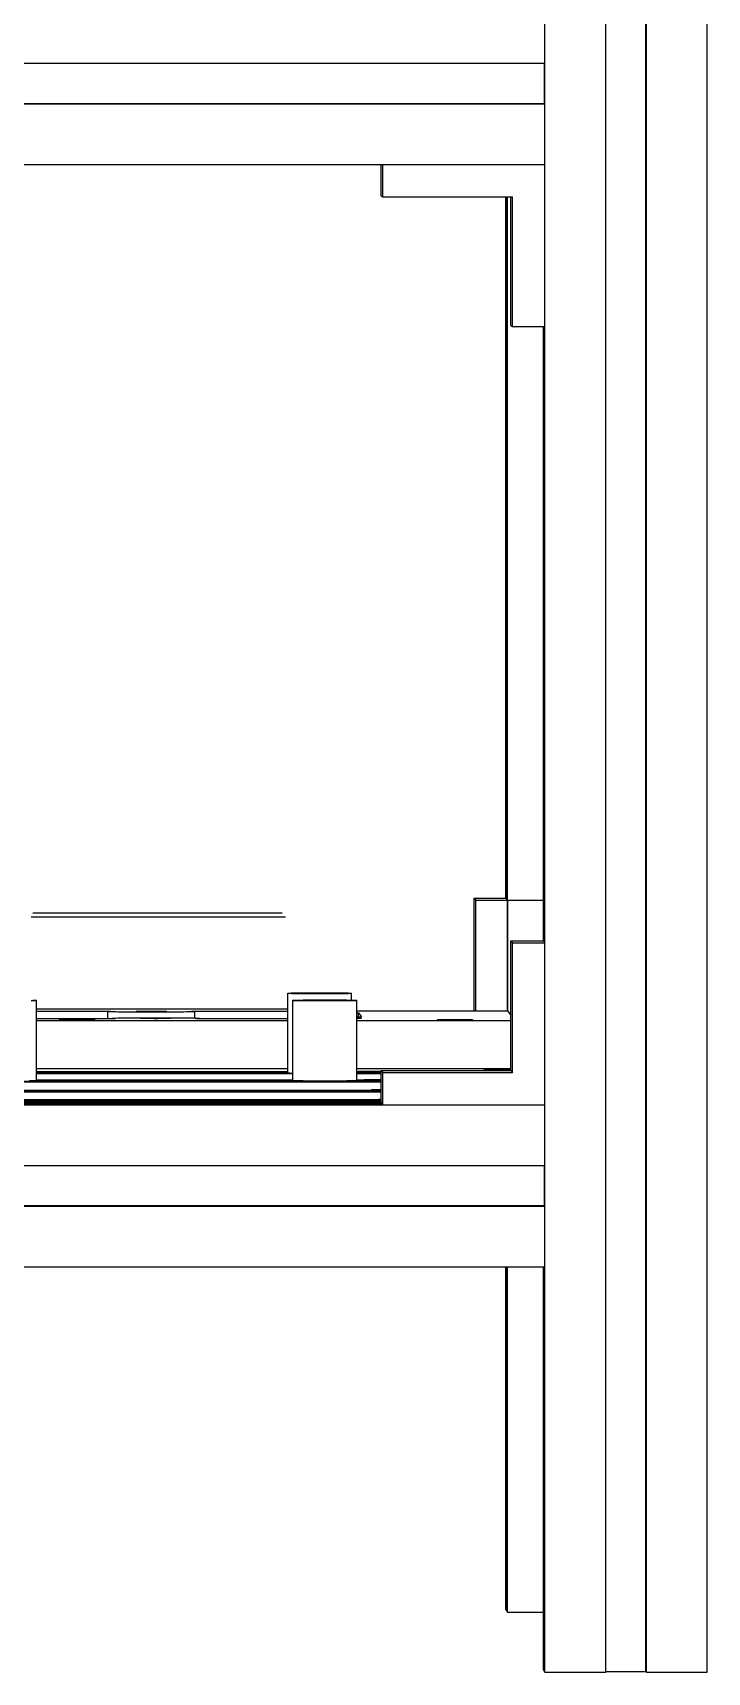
# Model space of a CAD drawing. Header units: millimetres. Extents: x -226 to 218, y -316 to 313.
# Drawn here: x 133.5 to 217.7, y -315.9 to -111.1 of the extents above; entities that cross this region are included whole.
import ezdxf

# ---------------------------------------------------------------- set-up
doc = ezdxf.new("R2010")
doc.units = ezdxf.units.MM
doc.layers.add('SKETCH', color=5, linetype='Continuous')
doc.layers.add('VISIBLE', color=7, linetype='Continuous')

msp = doc.modelspace()

# ---------------------------------------------------------------- linework, layer by layer
at = {"layer": 'SKETCH', "flags": 128}
for points in [[(133.53, -221.07), (133.74, -221.07), (133.96, -221.07), (134.18, -221.07), (134.4, -221.07), (134.62, -221.07), (134.84, -221.07), (135.06, -221.07), (135.28, -221.07), (135.5, -221.07), (135.72, -221.07), (135.94, -221.07), (136.16, -221.07), (136.38, -221.07), (136.6, -221.07), (136.82, -221.07), (137.04, -221.07), (137.25, -221.07), (137.47, -221.07), (137.69, -221.07), (137.91, -221.07), (138.13, -221.07), (138.35, -221.07), (138.57, -221.07), (138.79, -221.07), (139.01, -221.07), (139.23, -221.07), (139.45, -221.07), (139.67, -221.07), (139.89, -221.07), (140.11, -221.07), (140.33, -221.07), (140.55, -221.07), (140.76, -221.07), (140.98, -221.07), (141.2, -221.07), (141.42, -221.07), (141.64, -221.07), (141.86, -221.07), (142.08, -221.07), (142.3, -221.07), (142.52, -221.07), (142.74, -221.07), (142.96, -221.07), (143.18, -221.07), (143.4, -221.07), (143.62, -221.07), (143.84, -221.07), (144.06, -221.07), (144.28, -221.07), (144.49, -221.07), (144.71, -221.07), (144.93, -221.07), (145.15, -221.07), (145.37, -221.07), (145.59, -221.07), (145.81, -221.07), (146.03, -221.07), (146.25, -221.07), (146.47, -221.07), (146.69, -221.07), (146.91, -221.07), (147.13, -221.07), (147.35, -221.07), (147.57, -221.07), (147.79, -221.07), (148.01, -221.07), (148.22, -221.07), (148.44, -221.07), (148.66, -221.07), (148.88, -221.07), (149.1, -221.07), (149.32, -221.07), (149.54, -221.07), (149.76, -221.07), (149.98, -221.07), (150.2, -221.07), (150.42, -221.07), (150.64, -221.07), (150.86, -221.07), (151.08, -221.07), (151.3, -221.07), (151.52, -221.07), (151.73, -221.07), (151.95, -221.07), (152.17, -221.07), (152.39, -221.07), (152.61, -221.07), (152.83, -221.07), (153.05, -221.07), (153.27, -221.07), (153.49, -221.07), (153.71, -221.07), (153.93, -221.07), (154.15, -221.07), (154.37, -221.07), (154.59, -221.07), (154.81, -221.07), (155.03, -221.07), (155.25, -221.07), (155.46, -221.07), (155.68, -221.07), (155.9, -221.07), (156.12, -221.07), (156.34, -221.07), (156.56, -221.07), (156.78, -221.07), (157, -221.07), (157.22, -221.07), (157.44, -221.07), (157.66, -221.07), (157.88, -221.07), (158.1, -221.07), (158.32, -221.07), (158.54, -221.07), (158.76, -221.07), (158.97, -221.07), (159.19, -221.07), (159.41, -221.07), (159.63, -221.07), (159.85, -221.07), (160.07, -221.07), (160.29, -221.07), (160.51, -221.07), (160.73, -221.07), (160.95, -221.07), (161.17, -221.07), (161.39, -221.07), (161.61, -221.07), (161.83, -221.07), (162.05, -221.07), (162.27, -221.07), (162.48, -221.07), (162.7, -221.07), (162.92, -221.07), (163.14, -221.07), (163.36, -221.07), (163.58, -221.07), (163.8, -221.07), (164.02, -221.07), (164.24, -221.07), (164.46, -221.07), (164.68, -221.07)], [(133.33, -221.59), (133.55, -221.59), (133.78, -221.59), (134.01, -221.59), (134.23, -221.59), (134.46, -221.59), (134.69, -221.59), (134.91, -221.59), (135.14, -221.59), (135.37, -221.59), (135.59, -221.59), (135.82, -221.59), (136.05, -221.59), (136.27, -221.59), (136.5, -221.59), (136.73, -221.59), (136.95, -221.59), (137.18, -221.59), (137.41, -221.59), (137.63, -221.59), (137.86, -221.59), (138.09, -221.59), (138.31, -221.59), (138.54, -221.59), (138.77, -221.59), (138.99, -221.59), (139.22, -221.59), (139.45, -221.59), (139.67, -221.59), (139.9, -221.59), (140.13, -221.59), (140.35, -221.59), (140.58, -221.59), (140.81, -221.59), (141.04, -221.59), (141.26, -221.59), (141.49, -221.59), (141.72, -221.59), (141.94, -221.59), (142.17, -221.59), (142.4, -221.59), (142.62, -221.59), (142.85, -221.59), (143.08, -221.59), (143.3, -221.59), (143.53, -221.59), (143.76, -221.59), (143.98, -221.59), (144.21, -221.59), (144.44, -221.59), (144.66, -221.59), (144.89, -221.59), (145.12, -221.59), (145.34, -221.59), (145.57, -221.59), (145.8, -221.59), (146.02, -221.59), (146.25, -221.59), (146.48, -221.59), (146.7, -221.59), (146.93, -221.59), (147.16, -221.59), (147.38, -221.59), (147.61, -221.59), (147.84, -221.59), (148.06, -221.59), (148.29, -221.59), (148.52, -221.59), (148.74, -221.59), (148.97, -221.59), (149.2, -221.59), (149.42, -221.59), (149.65, -221.59), (149.88, -221.59), (150.1, -221.59), (150.33, -221.59), (150.56, -221.59), (150.78, -221.59), (151.01, -221.59), (151.24, -221.59), (151.46, -221.59), (151.69, -221.59), (151.92, -221.59), (152.14, -221.59), (152.37, -221.59), (152.6, -221.59), (152.82, -221.59), (153.05, -221.59), (153.28, -221.59), (153.5, -221.59), (153.73, -221.59), (153.96, -221.59), (154.18, -221.59), (154.41, -221.59), (154.64, -221.59), (154.86, -221.59), (155.09, -221.59), (155.32, -221.59), (155.54, -221.59), (155.77, -221.59), (156, -221.59), (156.22, -221.59), (156.45, -221.59), (156.68, -221.59), (156.9, -221.59), (157.13, -221.59), (157.36, -221.59), (157.58, -221.59), (157.81, -221.59), (158.04, -221.59), (158.26, -221.59), (158.49, -221.59), (158.72, -221.59), (158.94, -221.59), (159.17, -221.59), (159.4, -221.59), (159.62, -221.59), (159.85, -221.59), (160.08, -221.59), (160.3, -221.59), (160.53, -221.59), (160.76, -221.59), (160.99, -221.59), (161.21, -221.59), (161.44, -221.59), (161.67, -221.59), (161.89, -221.59), (162.12, -221.59), (162.35, -221.59), (162.57, -221.59), (162.8, -221.59), (163.03, -221.59), (163.25, -221.59), (163.48, -221.59), (163.71, -221.59), (163.93, -221.59), (164.16, -221.59), (164.39, -221.59), (164.61, -221.59), (164.84, -221.59), (165.07, -221.59)]]:
    msp.add_lwpolyline(points, dxfattribs=at)
at = {"layer": 'VISIBLE'}
for p, q in [((197.47, -315.95), (197.47, 312.91)), ((205.06, -315.95), (205.06, 312.91)), ((210.06, -315.85), (210.06, 312.82)), ((210.13, -315.95), (210.13, 312.91)), ((217.72, -315.95), (217.72, 312.91)), ((-197.47, -114.94), (197.47, -114.94)), ((197.41, -119.96), (197.41, -114.94)), ((-197.47, -120), (197.47, -120)), ((-197.41, -119.96), (197.41, -119.96)), ((197.41, -119.96), (197.47, -120)), ((-197.47, -127.59), (197.47, -127.59)), ((177.04, -131.51), (177.04, -127.59)), ((177.22, -131.65), (177.22, -127.59)), ((177.04, -131.51), (177.22, -131.65)), ((177.22, -131.65), (193.42, -131.65)), ((192.59, -219.26), (192.59, -131.65)), ((192.66, -219.34), (192.66, -131.65)), ((192.71, -219.39), (192.71, -131.65)), ((192.78, -233.32), (192.78, -131.65)), ((193.22, -147.7), (193.22, -131.65)), ((193.42, -147.85), (193.42, -131.65)), ((193.22, -147.7), (193.42, -147.85)), ((193.42, -147.85), (197.47, -147.85)), ((197.27, -224.58), (197.27, -147.85)), ((197.34, -224.67), (197.34, -147.85)), ((197.39, -224.72), (197.39, -147.85)), ((188.64, -233.32), (188.64, -219.26)), ((188.64, -219.26), (188.83, -219.48)), ((188.64, -219.26), (192.59, -219.26)), ((188.83, -233.32), (188.83, -219.48)), ((188.83, -219.48), (197.27, -219.48)), ((192.59, -219.26), (192.82, -219.52)), ((192.82, -233.36), (192.82, -219.52)), ((192.82, -219.52), (197.27, -219.52)), ((193.22, -240.77), (193.22, -224.58)), ((193.22, -224.58), (193.42, -224.81)), ((193.22, -224.58), (197.27, -224.58)), ((193.42, -241.01), (193.42, -224.81)), ((193.42, -224.81), (197.47, -224.81)), ((197.23, -224.58), (197.23, -224.54)), ((197.23, -224.54), (197.47, -224.81)), ((197.23, -224.54), (197.27, -224.54)), ((165.37, -241.08), (165.37, -231.11)), ((165.37, -231.11), (165.38, -231.12)), ((165.37, -231.11), (165.4, -231.11)), ((165.38, -231.12), (165.42, -231.12)), ((165.4, -231.11), (165.47, -231.1)), ((165.42, -231.12), (165.5, -231.13)), ((165.47, -231.1), (165.6, -231.1)), ((165.5, -231.13), (165.59, -231.13)), ((165.59, -231.13), (165.71, -231.13)), ((165.6, -231.1), (165.78, -231.09)), ((165.71, -231.13), (165.83, -231.14)), ((165.78, -231.09), (166.02, -231.09)), ((165.83, -231.14), (165.97, -231.14)), ((165.97, -231.14), (166.11, -231.14)), ((166.02, -231.09), (166.31, -231.09)), ((166.11, -231.14), (166.27, -231.14)), ((166.27, -231.14), (166.45, -231.15)), ((166.31, -231.09), (166.65, -231.08)), ((166.45, -231.15), (166.66, -231.15)), ((166.65, -231.08), (167.03, -231.08)), ((166.66, -231.15), (166.89, -231.15)), ((166.89, -231.15), (167.16, -231.15)), ((167.03, -231.08), (167.45, -231.07)), ((167.16, -231.15), (167.46, -231.16)), ((167.36, -231.11), (167.36, -231.12)), ((167.36, -231.11), (167.37, -231.11)), ((167.36, -231.12), (167.39, -231.12)), ((167.37, -231.11), (167.41, -231.11)), ((167.39, -231.12), (167.47, -231.12)), ((167.41, -231.11), (167.48, -231.11)), ((167.45, -231.07), (167.9, -231.07)), ((167.46, -231.16), (167.79, -231.16)), ((167.47, -231.12), (167.59, -231.13)), ((167.48, -231.11), (167.57, -231.1)), ((167.57, -231.1), (167.68, -231.1)), ((167.59, -231.13), (167.73, -231.13)), ((167.68, -231.1), (167.83, -231.1)), ((167.73, -231.13), (167.9, -231.13)), ((167.79, -231.16), (168.15, -231.16)), ((167.83, -231.1), (168, -231.1)), ((167.9, -231.07), (168.36, -231.07)), ((167.9, -231.13), (168.12, -231.13)), ((168, -231.1), (168.19, -231.1)), ((168.12, -231.13), (168.4, -231.14)), ((168.15, -231.16), (168.55, -231.16)), ((168.19, -231.1), (168.4, -231.09)), ((168.36, -231.07), (168.83, -231.07)), ((168.4, -231.09), (168.63, -231.09)), ((168.4, -231.14), (168.57, -231.14)), ((168.55, -231.16), (168.97, -231.16)), ((168.57, -231.14), (168.75, -231.14)), ((168.63, -231.09), (168.86, -231.09)), ((168.75, -231.14), (168.95, -231.14)), ((168.83, -231.07), (169.29, -231.07)), ((168.86, -231.09), (169.09, -231.09)), ((168.95, -231.14), (169.16, -231.14)), ((168.97, -231.16), (169.41, -231.16)), ((169.09, -231.09), (169.32, -231.09)), ((169.16, -231.14), (169.38, -231.14)), ((169.29, -231.07), (169.73, -231.07)), ((169.32, -231.09), (169.54, -231.09)), ((169.38, -231.14), (169.61, -231.14)), ((169.41, -231.16), (169.87, -231.16)), ((169.54, -231.09), (169.75, -231.09)), ((169.61, -231.14), (169.85, -231.14)), ((169.73, -231.07), (170.16, -231.07)), ((169.75, -231.09), (169.95, -231.09)), ((169.85, -231.14), (170.08, -231.14)), ((169.87, -231.16), (170.34, -231.16)), ((169.95, -231.09), (170.13, -231.09)), ((170.08, -231.14), (170.3, -231.14)), ((170.13, -231.09), (170.3, -231.09)), ((170.16, -231.07), (170.55, -231.07)), ((170.3, -231.09), (170.58, -231.1)), ((170.3, -231.14), (170.51, -231.13)), ((170.34, -231.16), (170.8, -231.16)), ((170.51, -231.13), (170.7, -231.13)), ((170.55, -231.07), (170.91, -231.07)), ((170.58, -231.1), (170.8, -231.1)), ((170.7, -231.13), (170.87, -231.13)), ((170.8, -231.1), (170.97, -231.1)), ((170.8, -231.16), (171.25, -231.16)), ((170.87, -231.13), (171.02, -231.13)), ((170.87, -231.13), (171.02, -231.13)), ((170.91, -231.07), (171.25, -231.07)), ((170.97, -231.1), (171.11, -231.1)), ((171.02, -231.13), (171.14, -231.13)), ((171.11, -231.1), (171.23, -231.11)), ((171.14, -231.13), (171.23, -231.12)), ((171.23, -231.11), (171.32, -231.11)), ((171.23, -231.12), (171.29, -231.12)), ((171.25, -231.07), (171.55, -231.08)), ((171.25, -231.16), (171.67, -231.15)), ((171.29, -231.12), (171.33, -231.12)), ((171.32, -231.11), (171.34, -231.11)), ((171.33, -231.12), (171.34, -231.12)), ((171.34, -231.11), (171.34, -231.12)), ((171.55, -231.08), (171.81, -231.08)), ((171.67, -231.15), (172.06, -231.15)), ((171.81, -231.08), (172.05, -231.08)), ((172.05, -231.08), (172.25, -231.08)), ((172.06, -231.15), (172.4, -231.15)), ((172.25, -231.08), (172.43, -231.09)), ((172.4, -231.15), (172.69, -231.14)), ((172.43, -231.09), (172.59, -231.09)), ((172.59, -231.09), (172.73, -231.09)), ((172.69, -231.14), (172.92, -231.14)), ((172.73, -231.09), (172.87, -231.09)), ((172.87, -231.09), (173, -231.1)), ((172.92, -231.14), (173.1, -231.13)), ((173, -231.1), (173.11, -231.1)), ((173.1, -231.13), (173.23, -231.13)), ((173.11, -231.1), (173.21, -231.1)), ((173.21, -231.1), (173.28, -231.11)), ((173.23, -231.13), (173.31, -231.12)), ((173.28, -231.11), (173.33, -231.11)), ((173.31, -231.12), (173.34, -231.12)), ((173.33, -231.11), (173.34, -231.12)), ((173.34, -231.98), (173.34, -231.12)), ((133.35, -232.03), (133.59, -232.03)), ((133.54, -231.99), (133.67, -231.99)), ((133.59, -232.03), (133.77, -232.02)), ((133.67, -231.99), (133.78, -231.99)), ((133.77, -232.02), (133.9, -232.02)), ((133.78, -231.99), (133.88, -232)), ((133.88, -232), (133.95, -232)), ((133.9, -232.02), (133.97, -232.01)), ((133.95, -232), (133.99, -232)), ((133.97, -232.01), (134, -232.01)), ((133.99, -232), (134, -232.01)), ((134, -242.01), (134, -232.01)), ((134, -233.09), (165.37, -233.09)), ((134, -233.36), (143.26, -233.36)), ((142.9, -233.39), (142.91, -233.38)), ((142.9, -233.39), (142.91, -233.38)), ((142.9, -234.27), (142.9, -233.39)), ((142.9, -233.39), (142.91, -233.39)), ((142.91, -233.38), (142.94, -233.38)), ((142.91, -233.39), (142.94, -233.39)), ((142.94, -233.38), (142.99, -233.37)), ((142.94, -233.39), (143, -233.4)), ((142.99, -233.37), (143.06, -233.37)), ((143, -233.4), (143.07, -233.4)), ((143.06, -233.37), (143.15, -233.37)), ((143.07, -233.4), (143.17, -233.41)), ((143.15, -233.37), (143.26, -233.36)), ((143.15, -233.37), (143.26, -233.36)), ((143.17, -233.41), (143.28, -233.41)), ((143.28, -233.41), (143.42, -233.41)), ((143.42, -233.41), (143.57, -233.42)), ((143.57, -233.42), (143.73, -233.42)), ((143.73, -233.42), (143.91, -233.42)), ((143.91, -233.42), (144.12, -233.43)), ((144.12, -233.43), (144.36, -233.43)), ((144.36, -233.43), (144.64, -233.43)), ((144.64, -233.43), (144.95, -233.44)), ((144.95, -233.44), (145.29, -233.44)), ((145.29, -233.44), (145.67, -233.44)), ((145.67, -233.44), (146.1, -233.44)), ((146.1, -233.44), (146.55, -233.45)), ((146.46, -233.39), (146.47, -233.38)), ((146.46, -233.39), (146.49, -233.39)), ((146.47, -233.38), (146.51, -233.38)), ((146.49, -233.39), (146.57, -233.39)), ((146.51, -233.38), (146.57, -233.38)), ((146.55, -233.45), (147.05, -233.45)), ((146.57, -233.38), (146.66, -233.38)), ((146.57, -233.39), (146.68, -233.4)), ((146.66, -233.38), (146.77, -233.37)), ((146.68, -233.4), (146.81, -233.4)), ((146.77, -233.37), (146.9, -233.37)), ((146.81, -233.4), (146.97, -233.4)), ((146.9, -233.37), (147.06, -233.37)), ((146.97, -233.4), (147.18, -233.4)), ((147.05, -233.45), (147.57, -233.45)), ((147.06, -233.37), (147.25, -233.37)), ((147.18, -233.4), (147.44, -233.41)), ((147.25, -233.37), (147.44, -233.37)), ((147.44, -233.37), (147.66, -233.37)), ((147.44, -233.41), (147.77, -233.41)), ((147.57, -233.45), (148.12, -233.45)), ((147.66, -233.37), (147.87, -233.36)), ((147.77, -233.41), (147.96, -233.41)), ((147.87, -233.36), (148.09, -233.36)), ((147.96, -233.41), (148.16, -233.41)), ((148.09, -233.36), (148.31, -233.36)), ((148.12, -233.45), (148.69, -233.45)), ((148.16, -233.41), (148.37, -233.41)), ((148.31, -233.36), (148.52, -233.36)), ((148.37, -233.41), (148.58, -233.41)), ((148.52, -233.36), (148.72, -233.36)), ((148.58, -233.41), (148.8, -233.41)), ((148.69, -233.45), (149.26, -233.45)), ((148.72, -233.36), (148.91, -233.37)), ((148.8, -233.41), (149.02, -233.41)), ((148.91, -233.37), (149.23, -233.37)), ((149.02, -233.41), (149.23, -233.41)), ((149.23, -233.37), (149.5, -233.37)), ((149.23, -233.41), (149.43, -233.4)), ((149.26, -233.45), (149.84, -233.45)), ((149.43, -233.4), (149.61, -233.4)), ((149.5, -233.37), (149.71, -233.37)), ((149.61, -233.4), (149.77, -233.4)), ((149.71, -233.37), (149.87, -233.37)), ((149.77, -233.4), (149.91, -233.4)), ((149.84, -233.45), (150.4, -233.44)), ((149.87, -233.37), (150, -233.38)), ((149.91, -233.4), (150.02, -233.4)), ((150, -233.38), (150.11, -233.38)), ((150.02, -233.4), (150.11, -233.39)), ((150.11, -233.38), (150.19, -233.38)), ((150.11, -233.39), (150.17, -233.39)), ((150.17, -233.39), (150.2, -233.39)), ((150.19, -233.38), (150.22, -233.39)), ((150.2, -233.39), (150.22, -233.39)), ((150.4, -233.44), (150.95, -233.44)), ((150.95, -233.44), (151.46, -233.44)), ((151.46, -233.44), (151.93, -233.43)), ((151.93, -233.43), (152.35, -233.43)), ((152.35, -233.43), (152.72, -233.42)), ((152.72, -233.42), (153.03, -233.42)), ((153.03, -233.42), (153.29, -233.41)), ((153.29, -233.41), (153.48, -233.41)), ((153.39, -233.36), (153.51, -233.37)), ((153.39, -233.36), (165.37, -233.36)), ((153.48, -233.41), (153.63, -233.4)), ((153.51, -233.37), (153.61, -233.37)), ((153.61, -233.37), (153.69, -233.38)), ((153.63, -233.4), (153.72, -233.4)), ((153.69, -233.38), (153.75, -233.38)), ((153.72, -233.4), (153.77, -233.39)), ((153.75, -233.38), (153.78, -233.39)), ((153.77, -233.39), (153.78, -233.39)), ((153.78, -234.22), (153.78, -233.39)), ((166.01, -232.01), (166.04, -232)), ((166.01, -242.01), (166.01, -232.01)), ((166.01, -232.01), (166.02, -232.01)), ((166.02, -232.01), (166.06, -232.02)), ((166.04, -232), (166.11, -232)), ((166.06, -232.02), (166.13, -232.02)), ((166.11, -232), (166.24, -231.99)), ((166.13, -232.02), (166.23, -232.02)), ((166.23, -232.02), (166.35, -232.03)), ((166.24, -231.99), (166.42, -231.99)), ((166.35, -232.03), (166.47, -232.03)), ((166.42, -231.99), (166.66, -231.98)), ((166.47, -232.03), (166.61, -232.03)), ((166.61, -232.03), (166.75, -232.03)), ((166.66, -231.98), (166.95, -231.98)), ((166.75, -232.03), (166.91, -232.04)), ((166.91, -232.04), (167.09, -232.04)), ((166.95, -231.98), (167.29, -231.97)), ((167.09, -232.04), (167.3, -232.04)), ((167.29, -231.97), (167.68, -231.97)), ((167.3, -232.04), (167.54, -232.04)), ((167.54, -232.04), (167.8, -232.05)), ((167.68, -231.97), (168.1, -231.97)), ((167.8, -232.05), (168.1, -232.05)), ((168.01, -232.01), (168.02, -232)), ((168.01, -232.01), (168.01, -232.01)), ((168.01, -232.01), (168.03, -232.01)), ((168.02, -232), (168.06, -232)), ((168.03, -232.01), (168.12, -232.02)), ((168.06, -232), (168.12, -232)), ((168.1, -231.97), (168.55, -231.96)), ((168.1, -232.05), (168.44, -232.05)), ((168.12, -232), (168.21, -232)), ((168.12, -232.02), (168.24, -232.02)), ((168.21, -232), (168.33, -231.99)), ((168.24, -232.02), (168.38, -232.02)), ((168.33, -231.99), (168.48, -231.99)), ((168.38, -232.02), (168.55, -232.02)), ((168.44, -232.05), (168.8, -232.05)), ((168.48, -231.99), (168.65, -231.99)), ((168.55, -231.96), (169.01, -231.96)), ((168.55, -232.02), (168.77, -232.03)), ((168.65, -231.99), (168.84, -231.99)), ((168.77, -232.03), (169.05, -232.03)), ((168.8, -232.05), (169.2, -232.05)), ((168.84, -231.99), (169.05, -231.99)), ((169.01, -231.96), (169.48, -231.96)), ((169.05, -231.99), (169.28, -231.99)), ((169.05, -232.03), (169.22, -232.03)), ((169.2, -232.05), (169.62, -232.05)), ((169.22, -232.03), (169.4, -232.03)), ((169.28, -231.99), (169.51, -231.99)), ((169.4, -232.03), (169.6, -232.03)), ((169.48, -231.96), (169.94, -231.96)), ((169.51, -231.99), (169.74, -231.98)), ((169.6, -232.03), (169.81, -232.03)), ((169.62, -232.05), (170.07, -232.05)), ((169.74, -231.98), (169.97, -231.98)), ((169.81, -232.03), (170.04, -232.03)), ((169.94, -231.96), (170.39, -231.96)), ((169.97, -231.98), (170.2, -231.98)), ((170.04, -232.03), (170.27, -232.03)), ((170.07, -232.05), (170.53, -232.05)), ((170.2, -231.98), (170.41, -231.98)), ((170.27, -232.03), (170.5, -232.03)), ((170.39, -231.96), (170.81, -231.96)), ((170.41, -231.98), (170.61, -231.99)), ((170.5, -232.03), (170.73, -232.03)), ((170.53, -232.05), (171, -232.05)), ((170.61, -231.99), (170.79, -231.99)), ((170.73, -232.03), (170.96, -232.03)), ((170.79, -231.99), (170.96, -231.99)), ((170.81, -231.96), (171.21, -231.96)), ((170.96, -231.99), (171.24, -231.99)), ((170.96, -232.03), (171.17, -232.03)), ((171, -232.05), (171.46, -232.05)), ((171.17, -232.03), (171.36, -232.02)), ((171.21, -231.96), (171.57, -231.97)), ((171.24, -231.99), (171.46, -231.99)), ((171.36, -232.02), (171.53, -232.02)), ((171.36, -232.02), (171.53, -232.02)), ((171.46, -231.99), (171.63, -231.99)), ((171.46, -232.05), (171.91, -232.05)), ((171.53, -232.02), (171.68, -232.02)), ((171.57, -231.97), (171.91, -231.97)), ((171.63, -231.99), (171.77, -232)), ((171.68, -232.02), (171.8, -232.02)), ((171.77, -232), (171.89, -232)), ((171.8, -232.02), (171.89, -232.02)), ((171.89, -232), (171.98, -232)), ((171.89, -232.02), (171.95, -232.01)), ((171.91, -231.97), (172.21, -231.97)), ((171.91, -232.05), (172.34, -232.05)), ((171.95, -232.01), (171.99, -232.01)), ((171.98, -232), (172, -232.01)), ((171.99, -232.01), (172.01, -232.01)), ((172, -232.01), (172.01, -232.01)), ((172.21, -231.97), (172.47, -231.97)), ((172.34, -232.05), (172.72, -232.04)), ((172.47, -231.97), (172.71, -231.97)), ((172.71, -231.97), (172.92, -231.98)), ((172.72, -232.04), (173.06, -232.04)), ((172.92, -231.98), (173.1, -231.98)), ((173.06, -232.04), (173.36, -232.03)), ((173.1, -231.98), (173.26, -231.98)), ((173.26, -231.98), (173.4, -231.98)), ((173.36, -232.03), (173.59, -232.03)), ((173.4, -231.98), (173.54, -231.99)), ((173.54, -231.99), (173.67, -231.99)), ((173.59, -232.03), (173.77, -232.02)), ((173.67, -231.99), (173.78, -231.99)), ((173.77, -232.02), (173.9, -232.02)), ((173.78, -231.99), (173.88, -232)), ((173.88, -232), (173.95, -232)), ((173.9, -232.02), (173.98, -232.01)), ((173.95, -232), (173.99, -232)), ((173.98, -232.01), (174, -232.01)), ((173.99, -232), (174, -232.01)), ((174, -242.01), (174, -232.01)), ((174, -233.32), (192.78, -233.32)), ((192.78, -233.32), (193.22, -233.85)), ((134, -234.27), (143.81, -234.27)), ((134, -234.55), (165.37, -234.55)), ((136.83, -234.43), (136.84, -234.43)), ((136.83, -234.43), (136.85, -234.43)), ((136.84, -234.43), (136.86, -234.43)), ((136.85, -234.43), (136.89, -234.42)), ((136.86, -234.43), (136.96, -234.44)), ((136.89, -234.42), (136.96, -234.42)), ((136.96, -234.42), (137.07, -234.42)), ((136.96, -234.44), (137.09, -234.44)), ((137.07, -234.42), (137.2, -234.41)), ((137.09, -234.44), (137.25, -234.44)), ((137.2, -234.41), (137.36, -234.41)), ((137.25, -234.44), (137.44, -234.45)), ((137.36, -234.41), (137.55, -234.41)), ((137.44, -234.45), (137.69, -234.45)), ((137.55, -234.41), (137.77, -234.41)), ((137.69, -234.45), (138, -234.45)), ((137.77, -234.41), (138.01, -234.41)), ((138, -234.45), (138.19, -234.45)), ((138.01, -234.41), (138.26, -234.4)), ((138.19, -234.45), (138.39, -234.45)), ((138.26, -234.4), (138.52, -234.4)), ((138.39, -234.45), (138.61, -234.45)), ((138.52, -234.4), (138.78, -234.4)), ((138.61, -234.45), (138.85, -234.46)), ((138.78, -234.4), (139.04, -234.4)), ((138.85, -234.46), (139.1, -234.46)), ((139.04, -234.4), (139.29, -234.4)), ((139.1, -234.46), (139.36, -234.46)), ((139.29, -234.4), (139.52, -234.4)), ((139.36, -234.46), (139.62, -234.45)), ((139.52, -234.4), (139.74, -234.4)), ((139.62, -234.45), (139.88, -234.45)), ((139.74, -234.4), (139.95, -234.41)), ((139.88, -234.45), (140.13, -234.45)), ((139.95, -234.41), (140.13, -234.41)), ((140.13, -234.41), (140.45, -234.41)), ((140.13, -234.45), (140.37, -234.45)), ((140.37, -234.45), (140.58, -234.45)), ((140.45, -234.41), (140.7, -234.41)), ((140.58, -234.45), (140.77, -234.45)), ((140.7, -234.41), (140.89, -234.41)), ((140.77, -234.45), (140.94, -234.44)), ((140.89, -234.41), (141.04, -234.42)), ((140.94, -234.44), (141.07, -234.44)), ((141.04, -234.42), (141.18, -234.42)), ((141.07, -234.44), (141.17, -234.44)), ((141.17, -234.44), (141.24, -234.44)), ((141.18, -234.42), (141.27, -234.43)), ((141.24, -234.44), (141.29, -234.43)), ((141.27, -234.43), (141.3, -234.43)), ((141.29, -234.43), (141.3, -234.43)), ((141.3, -234.43), (141.3, -234.43)), ((143.43, -234.24), (143.48, -234.23)), ((143.43, -234.27), (143.43, -234.24)), ((143.43, -234.24), (143.43, -234.24)), ((143.43, -234.24), (143.45, -234.25)), ((143.45, -234.25), (143.51, -234.25)), ((143.48, -234.23), (143.58, -234.23)), ((143.51, -234.25), (143.59, -234.26)), ((143.58, -234.23), (143.72, -234.22)), ((143.59, -234.26), (143.69, -234.26)), ((143.69, -234.26), (143.81, -234.27)), ((143.72, -234.22), (143.92, -234.22)), ((143.92, -234.22), (144.17, -234.21)), ((144.17, -234.21), (144.49, -234.2)), ((144.49, -234.2), (144.86, -234.2)), ((144.86, -234.2), (145.28, -234.19)), ((145.28, -234.19), (145.75, -234.19)), ((145.75, -234.19), (146.27, -234.19)), ((146.27, -234.19), (146.81, -234.18)), ((146.81, -234.18), (147.38, -234.18)), ((147, -234.24), (147.02, -234.25)), ((147, -234.24), (147.02, -234.25)), ((147, -234.24), (147.01, -234.24)), ((147.01, -234.24), (147.05, -234.24)), ((147.02, -234.25), (147.1, -234.25)), ((147.05, -234.24), (147.11, -234.24)), ((147.1, -234.25), (147.22, -234.25)), ((147.11, -234.24), (147.19, -234.23)), ((147.19, -234.23), (147.31, -234.23)), ((147.22, -234.25), (147.35, -234.26)), ((147.31, -234.23), (147.44, -234.23)), ((147.35, -234.26), (147.51, -234.26)), ((147.38, -234.18), (147.96, -234.18)), ((147.44, -234.23), (147.6, -234.23)), ((147.51, -234.26), (147.72, -234.26)), ((147.6, -234.23), (147.79, -234.23)), ((147.72, -234.26), (147.98, -234.26)), ((147.79, -234.23), (147.99, -234.22)), ((147.96, -234.18), (148.53, -234.18)), ((147.98, -234.26), (148.31, -234.26)), ((147.99, -234.22), (148.2, -234.22)), ((148.2, -234.22), (148.42, -234.22)), ((148.31, -234.26), (148.5, -234.26)), ((148.42, -234.22), (148.64, -234.22)), ((148.5, -234.26), (148.7, -234.27)), ((148.53, -234.18), (149.1, -234.18)), ((148.64, -234.22), (148.86, -234.22)), ((148.7, -234.27), (148.91, -234.27)), ((148.86, -234.22), (149.07, -234.22)), ((148.91, -234.27), (149.13, -234.27)), ((149.07, -234.22), (149.27, -234.22)), ((149.1, -234.18), (149.65, -234.18)), ((149.13, -234.27), (149.35, -234.26)), ((149.27, -234.22), (149.45, -234.22)), ((149.35, -234.26), (149.57, -234.26)), ((149.45, -234.22), (149.78, -234.22)), ((149.57, -234.26), (149.78, -234.26)), ((149.65, -234.18), (150.18, -234.18)), ((149.78, -234.22), (150.05, -234.23)), ((149.78, -234.26), (149.98, -234.26)), ((149.98, -234.26), (150.16, -234.26)), ((150.05, -234.23), (150.26, -234.23)), ((150.16, -234.26), (150.32, -234.26)), ((150.18, -234.18), (150.67, -234.18)), ((150.26, -234.23), (150.42, -234.23)), ((150.32, -234.26), (150.46, -234.26)), ((150.42, -234.23), (150.55, -234.23)), ((150.46, -234.26), (150.57, -234.25)), ((150.55, -234.23), (150.66, -234.24)), ((150.57, -234.25), (150.66, -234.25)), ((150.66, -234.24), (150.74, -234.24)), ((150.66, -234.25), (150.72, -234.25)), ((150.67, -234.18), (151.13, -234.19)), ((150.72, -234.25), (150.75, -234.25)), ((150.74, -234.24), (150.77, -234.24)), ((150.75, -234.25), (150.77, -234.24)), ((151.13, -234.19), (151.56, -234.19)), ((151.56, -234.19), (151.94, -234.19)), ((151.94, -234.19), (152.29, -234.19)), ((152.29, -234.19), (152.6, -234.2)), ((152.6, -234.2), (152.87, -234.2)), ((152.87, -234.2), (153.11, -234.2)), ((153.11, -234.2), (153.32, -234.21)), ((153.32, -234.21), (153.51, -234.21)), ((153.51, -234.21), (153.67, -234.21)), ((153.67, -234.21), (153.82, -234.22)), ((153.82, -234.22), (153.96, -234.22)), ((153.96, -234.22), (154.07, -234.22)), ((153.98, -234.27), (154.09, -234.26)), ((153.98, -234.27), (165.37, -234.27)), ((154.07, -234.22), (154.17, -234.23)), ((154.09, -234.26), (154.18, -234.26)), ((154.17, -234.23), (154.24, -234.23)), ((154.18, -234.26), (154.25, -234.26)), ((154.24, -234.23), (154.3, -234.24)), ((154.25, -234.26), (154.3, -234.25)), ((154.3, -234.24), (154.33, -234.24)), ((154.3, -234.25), (154.33, -234.25)), ((154.33, -234.25), (154.34, -234.24)), ((154.33, -234.24), (154.34, -234.24)), ((154.34, -234.27), (154.34, -234.24)), ((174, -233.51), (174.02, -233.5)), ((174, -233.5), (174.01, -233.5)), ((174, -233.56), (174.18, -233.56)), ((174, -234.07), (174.24, -234.07)), ((174, -234.11), (174.15, -234.11)), ((174, -234.14), (174.06, -234.14)), ((174, -234.23), (174.08, -234.23)), ((174, -234.26), (174.15, -234.26)), ((174, -234.55), (193.22, -234.55)), ((174.01, -233.5), (174.04, -233.5)), ((174.02, -233.5), (174.04, -233.5)), ((174.06, -234.14), (174.2, -234.14)), ((174.06, -234.14), (174.2, -234.14)), ((174.08, -234.23), (174.24, -234.23)), ((174.15, -234.11), (174.28, -234.12)), ((174.15, -234.26), (174.28, -234.26)), ((174.18, -234.07), (174.18, -233.56)), ((174.18, -233.56), (174.56, -234.07)), ((174.2, -234.14), (174.31, -234.14)), ((174.24, -234.07), (174.56, -234.07)), ((174.24, -234.23), (174.37, -234.23)), ((174.28, -234.12), (174.4, -234.12)), ((174.28, -234.26), (174.4, -234.25)), ((174.31, -234.14), (174.39, -234.13)), ((174.37, -234.23), (174.48, -234.24)), ((174.39, -234.13), (174.45, -234.13)), ((174.4, -234.12), (174.48, -234.12)), ((174.4, -234.25), (174.48, -234.25)), ((174.45, -234.13), (174.49, -234.13)), ((174.48, -234.12), (174.5, -234.13)), ((174.48, -234.24), (174.56, -234.24)), ((174.48, -234.25), (174.54, -234.25)), ((174.49, -234.13), (174.5, -234.13)), ((174.54, -234.25), (174.58, -234.25)), ((174.56, -234.24), (174.59, -234.24)), ((174.58, -234.25), (174.59, -234.24)), ((184.02, -234.43), (184.02, -234.43)), ((184.02, -234.43), (184.03, -234.43)), ((184.02, -234.43), (184.05, -234.43)), ((184.03, -234.43), (184.08, -234.42)), ((184.05, -234.43), (184.14, -234.44)), ((184.08, -234.42), (184.15, -234.42)), ((184.14, -234.44), (184.28, -234.44)), ((184.15, -234.42), (184.25, -234.42)), ((184.25, -234.42), (184.38, -234.41)), ((184.28, -234.44), (184.44, -234.44)), ((184.38, -234.41), (184.54, -234.41)), ((184.44, -234.44), (184.63, -234.45)), ((184.54, -234.41), (184.73, -234.41)), ((184.63, -234.45), (184.87, -234.45)), ((184.73, -234.41), (184.95, -234.41)), ((184.87, -234.45), (185.19, -234.45)), ((184.95, -234.41), (185.19, -234.41)), ((185.19, -234.41), (185.44, -234.4)), ((185.19, -234.45), (185.38, -234.45)), ((185.38, -234.45), (185.58, -234.45)), ((185.44, -234.4), (185.7, -234.4)), ((185.58, -234.45), (185.8, -234.45)), ((185.7, -234.4), (185.96, -234.4)), ((185.8, -234.45), (186.04, -234.46)), ((185.96, -234.4), (186.21, -234.4)), ((186.04, -234.46), (186.29, -234.46)), ((186.21, -234.4), (186.46, -234.4)), ((186.29, -234.46), (186.55, -234.46)), ((186.46, -234.4), (186.7, -234.4)), ((186.55, -234.46), (186.81, -234.45)), ((186.7, -234.4), (186.92, -234.4)), ((186.81, -234.45), (187.07, -234.45)), ((186.92, -234.4), (187.13, -234.41)), ((187.07, -234.45), (187.32, -234.45)), ((187.13, -234.41), (187.31, -234.41)), ((187.31, -234.41), (187.63, -234.41)), ((187.32, -234.45), (187.56, -234.45)), ((187.56, -234.45), (187.77, -234.45)), ((187.56, -234.45), (187.77, -234.45)), ((187.63, -234.41), (187.88, -234.41)), ((187.77, -234.45), (187.96, -234.45)), ((187.88, -234.41), (188.07, -234.41)), ((187.96, -234.45), (188.12, -234.44)), ((188.07, -234.41), (188.22, -234.42)), ((188.12, -234.44), (188.26, -234.44)), ((188.22, -234.42), (188.36, -234.42)), ((188.26, -234.44), (188.36, -234.44)), ((188.36, -234.42), (188.46, -234.43)), ((188.36, -234.44), (188.43, -234.44)), ((188.43, -234.44), (188.47, -234.43)), ((188.46, -234.43), (188.48, -234.43)), ((188.47, -234.43), (188.49, -234.43)), ((188.48, -234.43), (188.49, -234.43)), ((134, -240.51), (165.37, -240.51)), ((134, -240.9), (165.37, -240.9)), ((134, -240.99), (165.37, -240.99)), ((134, -241.05), (165.37, -241.05)), ((134, -241.14), (166.01, -241.14)), ((165.37, -241.08), (165.38, -241.08)), ((165.38, -241.08), (165.42, -241.08)), ((165.42, -241.08), (165.5, -241.09)), ((165.5, -241.09), (165.59, -241.09)), ((165.59, -241.09), (165.71, -241.1)), ((165.71, -241.1), (165.83, -241.1)), ((165.83, -241.1), (165.97, -241.1)), ((165.97, -241.1), (166.01, -241.1)), ((174, -240.51), (193.22, -240.51)), ((174, -240.9), (177.04, -240.9)), ((174, -240.99), (177.04, -240.99)), ((174, -241.05), (177.04, -241.05)), ((174, -241.14), (177.04, -241.14)), ((174.17, -240.9), (174.17, -240.85)), ((174.17, -240.85), (174.2, -240.9)), ((174.17, -240.85), (177.04, -240.85)), ((177.04, -244.82), (177.04, -240.77)), ((177.04, -240.77), (177.22, -241.01)), ((177.04, -240.77), (193.22, -240.77)), ((177.22, -245.06), (177.22, -241.01)), ((177.22, -241.01), (193.42, -241.01)), ((189.94, -240.77), (189.94, -240.66)), ((189.94, -240.66), (190.03, -240.77)), ((189.94, -240.66), (193.22, -240.66)), ((193.22, -240.77), (193.42, -241.01)), ((-177.04, -242.1), (177.04, -242.1)), ((-177.04, -242.19), (177.04, -242.19)), ((-177.04, -243.22), (177.04, -243.22)), ((-177.04, -243.31), (177.04, -243.31)), ((-177.04, -243.37), (177.04, -243.37)), ((-177.04, -243.46), (177.04, -243.46)), ((133.14, -242.04), (166.9, -242.04)), ((133.35, -242.03), (133.59, -242.03)), ((133.59, -242.03), (133.77, -242.02)), ((133.77, -242.02), (133.9, -242.02)), ((133.9, -242.02), (133.97, -242.01)), ((133.97, -242.01), (134, -242.01)), ((134, -241.95), (166.01, -241.95)), ((166.01, -242.01), (166.02, -242.01)), ((166.02, -242.01), (166.06, -242.02)), ((166.06, -242.02), (166.13, -242.02)), ((166.13, -242.02), (166.23, -242.02)), ((166.23, -242.02), (166.35, -242.03)), ((166.35, -242.03), (166.47, -242.03)), ((166.47, -242.03), (166.61, -242.03)), ((166.61, -242.03), (166.75, -242.04)), ((166.75, -242.04), (166.91, -242.04)), ((166.91, -242.04), (167.09, -242.04)), ((167.09, -242.04), (167.3, -242.04)), ((167.3, -242.04), (167.54, -242.05)), ((167.54, -242.05), (167.8, -242.05)), ((167.8, -242.05), (168.1, -242.05)), ((168.1, -242.05), (168.44, -242.05)), ((168.44, -242.05), (168.8, -242.05)), ((168.8, -242.05), (169.2, -242.06)), ((169.2, -242.06), (169.62, -242.06)), ((169.62, -242.06), (170.07, -242.06)), ((170.07, -242.06), (170.53, -242.06)), ((170.53, -242.06), (171, -242.05)), ((171, -242.05), (171.46, -242.05)), ((171.46, -242.05), (171.91, -242.05)), ((171.91, -242.05), (172.34, -242.05)), ((172.34, -242.05), (172.72, -242.04)), ((172.72, -242.04), (173.06, -242.04)), ((173.06, -242.04), (173.36, -242.03)), ((173.14, -242.04), (177.04, -242.04)), ((173.36, -242.03), (173.59, -242.03)), ((173.59, -242.03), (173.77, -242.02)), ((173.77, -242.02), (173.9, -242.02)), ((173.9, -242.02), (173.98, -242.01)), ((173.98, -242.01), (174, -242.01)), ((174, -241.95), (177.04, -241.95)), ((174.93, -241.95), (174.93, -241.9)), ((174.93, -241.9), (174.96, -241.95)), ((174.93, -241.9), (177.04, -241.9)), ((175.84, -243.22), (175.84, -243.17)), ((175.84, -243.17), (175.88, -243.22)), ((175.84, -243.17), (177.04, -243.17)), ((-197.47, -245.06), (197.47, -245.06)), ((-177.15, -244.97), (177.15, -244.97)), ((-177.1, -244.91), (177.1, -244.91)), ((-177.04, -244.41), (177.04, -244.41)), ((-177.04, -244.5), (177.04, -244.5)), ((-177.04, -244.56), (177.04, -244.56)), ((-177.04, -244.65), (177.04, -244.65)), ((-177.04, -244.82), (177.04, -244.82)), ((176.7, -244.41), (176.7, -244.36)), ((176.7, -244.36), (176.74, -244.41)), ((176.7, -244.36), (177.04, -244.36)), ((177.04, -244.82), (177.22, -245.06)), ((-197.47, -252.66), (197.47, -252.66)), ((197.41, -257.64), (197.41, -252.66)), ((-197.47, -257.72), (197.47, -257.72)), ((-197.41, -257.64), (197.41, -257.64)), ((197.41, -257.64), (197.47, -257.72)), ((-197.47, -265.32), (197.47, -265.32)), ((192.59, -308.15), (192.59, -265.32)), ((192.66, -308.26), (192.66, -265.32)), ((192.71, -308.34), (192.71, -265.32)), ((192.78, -308.45), (192.78, -265.32)), ((197.27, -315.63), (197.27, -265.32)), ((197.34, -315.75), (197.34, -265.32)), ((197.39, -315.83), (197.39, -265.32)), ((192.59, -308.15), (192.66, -308.26)), ((192.66, -308.26), (192.71, -308.26)), ((192.71, -308.34), (192.78, -308.45)), ((192.78, -308.45), (197.27, -308.45)), ((197.27, -315.63), (197.34, -315.75)), ((197.34, -315.75), (197.39, -315.75)), ((197.39, -315.83), (197.47, -315.95)), ((197.47, -315.95), (205.06, -315.95)), ((205.06, -315.85), (210.06, -315.85)), ((210.06, -315.85), (210.13, -315.95)), ((210.13, -315.95), (217.72, -315.95))]:
    msp.add_line(p, q, dxfattribs=at)

doc.saveas('drawing.dxf')
